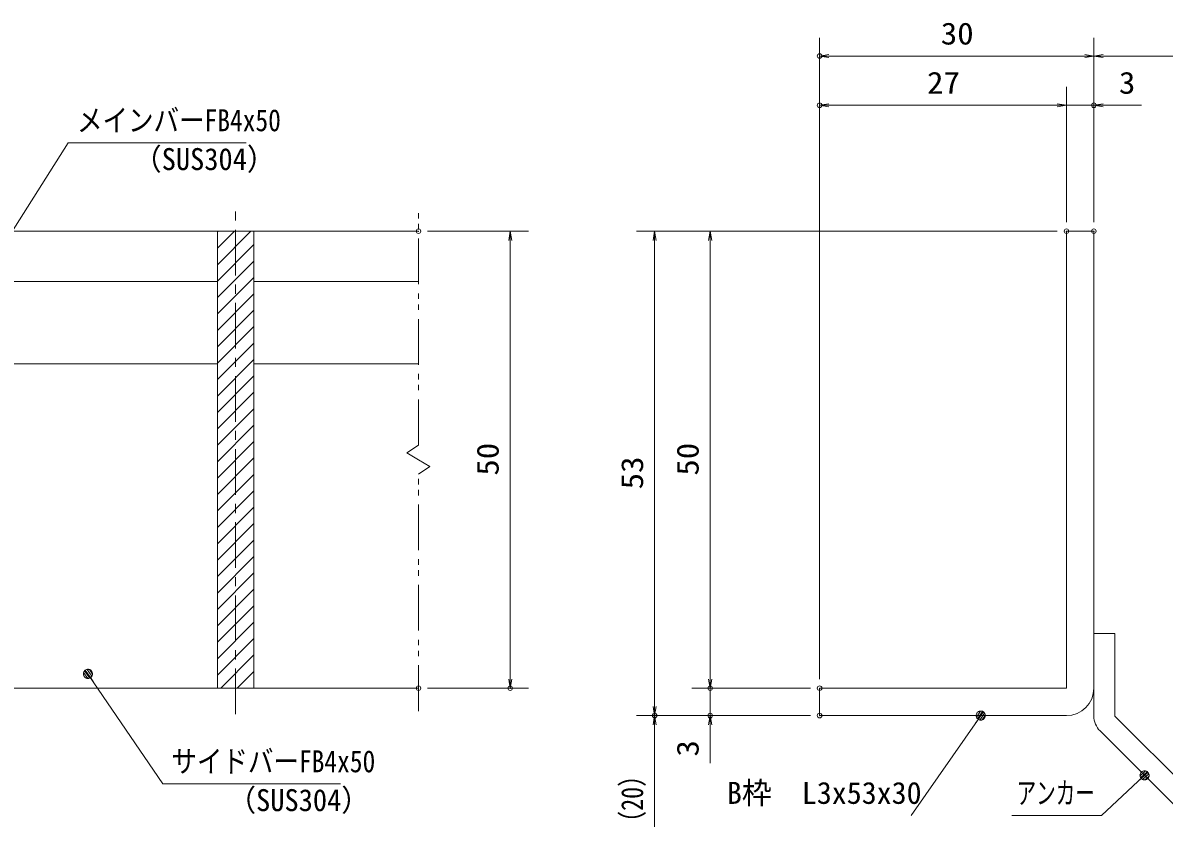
# Model space of a CAD drawing. Units: millimetres, scale not verified, with parts at other scales. Extents: x -1050 to 1050, y -742 to 742.
# Drawn here: x -312 to 312, y -480 to -45 of the extents above; entities that cross this region are included whole.
import ezdxf
from ezdxf.enums import TextEntityAlignment as Align

# ---------------------------------------------------------------- set-up
doc = ezdxf.new("R2010")
doc.units = ezdxf.units.MM
doc.header["$LTSCALE"] = 5
doc.header["$PDMODE"] = 32
doc.header["$PDSIZE"] = 2.5
doc.linetypes.add('CHAIN1', pattern=[8, 5, -1, 1, -1])
doc.linetypes.add('DOUBLE_CHAIN1', pattern=[8.8, 5, -1, 0.6, -0.6, 0.6, -1])
for name, color, linetype, lineweight in [('0-1_寸法注釈', 2, 'Continuous', 9), ('0-2_0', 2, 'Continuous', 9), ('0-3_DEFPOINTS', 134, 'Continuous', 9), ('0-4_アンカー', 7, 'Continuous', 9), ('0-5_枠', 7, 'Continuous', 9), ('0-6_想像線', 134, 'DOUBLE_CHAIN1', 9), ('0-7_ハッチング', 4, 'Continuous', 9), ('0-8_蓋', 5, 'Continuous', 9), ('0-A_中心線', 6, 'CHAIN1', 9)]:
    doc.layers.add(name, color=color, linetype=linetype, lineweight=lineweight)
doc.styles.add('ＭＳ ゴシック', font='')
doc.styles.get('ＭＳ ゴシック').set_extended_font_data('MS Gothic')

# ---------------------------------------------------------------- blocks, each defined once
blk = doc.blocks.new('_OPEN')
at = {"layer": '0-2_0'}
blk.add_line((0, 0), (-5, 0), dxfattribs=at)
blk.add_lwpolyline([(-5, 0.833), (0, 0), (-5, -0.833)], dxfattribs=at)
blk = doc.blocks.new('A$C6EB770D1')
at = {"layer": '0-4_アンカー'}
for p, q in [((130.257, 96.52), (45.237, 11.5)), ((138.388, 88.388), (130.257, 96.52)), ((138.388, 88.388), (53.368, 3.368)), ((0, 11.5), (45.237, 11.5)), ((0, 11.5), (0, 0)), ((0, 0), (45.237, 0))]:
    blk.add_line(p, q, dxfattribs=at)
blk.add_arc((45.237, 11.5), 11.5, 270, 315, dxfattribs=at)
blk = doc.blocks.new('_Dot')
at = {"layer": '0-2_0'}
for p, q in [((-2.5, 0), (-5, 0)), ((2.445, 0.5), (-2.445, 0.5)), ((1.997, 1.5), (-1.997, 1.5)), ((2.289, -0.995), (-2.289, -0.995)), ((1.499, -1.995), (-1.499, -1.995))]:
    blk.add_line(p, q, dxfattribs=at)
for points in [[(2.5, 0), (2.48, 0.313), (2.421, 0.622), (2.324, 0.92), (2.191, 1.204), (2.023, 1.469), (1.822, 1.711), (1.594, 1.926), (1.34, 2.111), (1.064, 2.262), (0.773, 2.378), (0.468, 2.456), (0.157, 2.495), (-0.157, 2.495), (-0.468, 2.456), (-0.773, 2.378), (-1.064, 2.262), (-1.34, 2.111), (-1.594, 1.926), (-1.822, 1.711), (-2.023, 1.469), (-2.191, 1.204), (-2.324, 0.92), (-2.421, 0.622), (-2.48, 0.313), (-2.5, 0), (0, 0)], [(-2.5, 0), (-2.48, -0.313), (-2.421, -0.622), (-2.324, -0.92), (-2.191, -1.204), (-2.023, -1.469), (-1.822, -1.711), (-1.594, -1.926), (-1.34, -2.111), (-1.064, -2.262), (-0.773, -2.378), (-0.468, -2.456), (-0.157, -2.495), (0.157, -2.495), (0.468, -2.456), (0.773, -2.378), (1.064, -2.262), (1.34, -2.111), (1.594, -1.926), (1.822, -1.711), (2.023, -1.469), (2.191, -1.204), (2.324, -0.92), (2.421, -0.622), (2.48, -0.313), (2.5, 0), (0, 0)]]:
    blk.add_lwpolyline(points, close=True, dxfattribs=at)

msp = doc.modelspace()

# ---------------------------------------------------------------- linework, layer by layer
at = {"layer": '0-1_寸法注釈'}
for p, q in [((123.93, -403.808), (123.93, -52.974)), ((273.93, -153.808), (273.93, -52.974)), ((273.93, -153.808), (273.93, -52.974)), ((268.93, -62.974), (128.93, -62.974)), ((278.93, -62.974), (365.45, -62.974)), ((123.93, -403.808), (123.93, -79.9)), ((258.93, -153.808), (258.93, -79.9)), ((258.93, -153.808), (258.93, -79.9)), ((273.93, -153.808), (273.93, -79.9)), ((253.93, -89.9), (128.93, -89.9)), ((253.93, -89.9), (248.93, -89.9)), ((258.93, -89.9), (273.93, -89.9)), ((278.93, -89.9), (300.043, -89.9)), ((-90.45, -158.808), (-35.285, -158.808)), ((253.93, -158.808), (23.705, -158.808)), ((253.93, -158.808), (54.081, -158.808)), ((-45.285, -163.808), (-45.285, -403.808)), ((33.705, -163.808), (33.705, -418.808)), ((64.081, -163.808), (64.081, -403.808)), ((64.081, -403.808), (64.081, -398.808)), ((-90.45, -408.808), (-35.285, -408.808)), ((118.93, -408.808), (54.081, -408.808)), ((118.93, -408.808), (54.081, -408.808)), ((64.081, -408.808), (64.081, -423.808)), ((118.93, -423.808), (23.705, -423.808)), ((118.93, -423.808), (23.705, -423.808)), ((118.93, -423.808), (54.081, -423.808)), ((33.705, -512.197), (33.705, -428.808)), ((64.081, -428.808), (64.081, -449.922)), ((174.029, -478.398), (211.499, -424.629))]:
    msp.add_line(p, q, dxfattribs=at)
for points in [[(-189.764, -110.417), (-286.954, -110.417), (-340.465, -194.666)], [(-138.143, -461.117), (-235.333, -461.117), (-275.643, -401.797)], [(229.04, -478.428), (278.094, -478.428), (300.899, -457.189)]]:
    msp.add_lwpolyline(points, dxfattribs=at)
at = {"layer": '0-3_DEFPOINTS'}
for p in [(123.93, -62.974), (123.93, -89.9), (273.93, -89.9), (-95.45, -158.808), (258.93, -158.808), (273.93, -158.808), (-95.45, -408.808), (-45.285, -408.808), (64.081, -408.808), (123.93, -408.808), (33.705, -423.808), (64.081, -423.808), (123.93, -423.808)]:
    msp.add_point(p, dxfattribs=at)
at = {"layer": '0-5_枠'}
for p, q in [((258.93, -158.808), (273.93, -158.808)), ((258.93, -408.808), (258.93, -158.808)), ((273.93, -158.808), (273.93, -408.808)), ((123.93, -408.808), (258.93, -408.808)), ((123.93, -408.808), (123.93, -423.808)), ((123.93, -423.808), (258.93, -423.808))]:
    msp.add_line(p, q, dxfattribs=at)
msp.add_arc((258.93, -408.808), 15, 270, 0, dxfattribs=at)
at = {"layer": '0-6_想像線'}
for p, q in [((-95.45, -275.859), (-95.45, -146.308)), ((-89.157, -287.545), (-95.45, -283.808)), ((-95.45, -291.757), (-89.157, -287.545)), ((-95.45, -421.308), (-95.45, -291.757))]:
    msp.add_line(p, q, dxfattribs=at)
msp.add_lwpolyline([(-95.45, -275.859), (-101.743, -280.072), (-95.45, -283.808)], dxfattribs=at)
at = {"layer": '0-7_ハッチング'}
for p, q in [((-205.45, -159.191), (-205.067, -158.808)), ((-205.45, -168.171), (-196.087, -158.808)), ((-205.45, -177.152), (-187.107, -158.808)), ((-205.45, -186.132), (-185.45, -166.132)), ((-205.45, -195.112), (-185.45, -175.112)), ((-205.45, -204.092), (-185.45, -184.092)), ((-205.45, -213.073), (-185.45, -193.073)), ((-205.45, -222.053), (-185.45, -202.053)), ((-205.45, -231.033), (-185.45, -211.033)), ((-205.45, -240.013), (-185.45, -220.013)), ((-205.45, -248.994), (-185.45, -228.994)), ((-205.45, -257.974), (-185.45, -237.974)), ((-205.45, -266.954), (-185.45, -246.954)), ((-205.45, -275.934), (-185.45, -255.934)), ((-205.45, -284.915), (-185.45, -264.915)), ((-205.45, -293.895), (-185.45, -273.895)), ((-205.45, -302.875), (-185.45, -282.875)), ((-205.45, -311.855), (-185.45, -291.855)), ((-205.45, -320.836), (-185.45, -300.836)), ((-205.45, -329.816), (-185.45, -309.816)), ((-205.45, -338.796), (-185.45, -318.796)), ((-205.45, -347.776), (-185.45, -327.776)), ((-205.45, -356.757), (-185.45, -336.757)), ((-205.45, -365.737), (-185.45, -345.737)), ((-205.45, -374.717), (-185.45, -354.717)), ((-205.45, -383.697), (-185.45, -363.697)), ((-205.45, -392.678), (-185.45, -372.678)), ((-205.45, -401.658), (-185.45, -381.658)), ((-203.62, -408.808), (-185.45, -390.638)), ((-194.64, -408.808), (-185.45, -399.618)), ((-185.66, -408.808), (-185.45, -408.599))]:
    msp.add_line(p, q, dxfattribs=at)
msp.add_lwpolyline([(-185.45, -158.808), (-205.45, -158.808), (-205.45, -408.808), (-185.45, -408.808)], close=True, dxfattribs=at)
at = {"layer": '0-8_蓋'}
for p, q in [((-895.45, -158.808), (-95.45, -158.808)), ((-205.45, -158.808), (-185.45, -158.808)), ((-205.45, -158.808), (-205.45, -408.808)), ((-185.45, -408.808), (-185.45, -158.808)), ((-335.45, -186.308), (-205.45, -186.308)), ((-185.45, -186.308), (-95.45, -186.308)), ((-335.45, -231.308), (-205.45, -231.308)), ((-185.45, -231.308), (-95.45, -231.308)), ((-895.45, -408.808), (-95.45, -408.808)), ((-205.45, -408.808), (-185.45, -408.808))]:
    msp.add_line(p, q, dxfattribs=at)
at = {"layer": '0-A_中心線'}
msp.add_line((-195.45, -423.035), (-195.45, -146.106), dxfattribs=at)

# ---------------------------------------------------------------- block references
at = {"layer": '0-1_寸法注釈'}
for name, p, rotation in [('_OPEN', (123.93, -62.974), 180), ('_OPEN', (273.93, -62.974), 180), ('_OPEN', (123.93, -89.9), 180), ('_OPEN', (273.93, -89.9), 180), ('_OPEN', (-45.285, -158.808), 90), ('_OPEN', (33.705, -158.808), 90), ('_OPEN', (64.081, -158.808), 90), ('_Dot', (-276.215, -400.977), 124.85308), ('_OPEN', (-45.285, -408.808), 270), ('_OPEN', (64.081, -408.808), 270), ('_OPEN', (64.081, -408.808), 270), ('_OPEN', (33.705, -423.808), 270), ('_OPEN', (33.705, -423.808), 90), ('_OPEN', (64.081, -423.808), 90), ('_Dot', (212.071, -423.808), 55.12857), ('_Dot', (301.645, -456.523), 41.73927)]:
    msp.add_blockref(name, p, dxfattribs=dict(at, rotation=rotation))
for p in [(273.93, -62.974), (258.93, -89.9), (258.93, -89.9)]:
    msp.add_blockref('_OPEN', p, dxfattribs=at)
at = {"layer": '0-4_アンカー', "rotation": 270}
msp.add_blockref('A$C6EB770D1', (273.93, -378.808), dxfattribs=at)

# ---------------------------------------------------------------- texts
at = {"layer": '0-1_寸法注釈', "color": 7, "style": 'ＭＳ ゴシック'}
for s, height, width, p in [('30', 12.02, 1.1, (190.197, -60.287)), ('27', 12.02, 1.1, (182.697, -87.213)), ('3', 12.02, 1.1, (287.62, -87.213)), ('メインバーFB4x50', 12.03, 0.85, (-282.177, -107.73)), ('（SUS304）', 12.02, 0.95, (-251.468, -128.973)), ('サイドバーFB4x50', 12.03, 0.85, (-230.556, -458.43)), ('アンカー', 12.02, 0.65, (231.746, -475.741)), ('（SUS304）', 12.02, 0.95, (-199.847, -479.674))]:
    msp.add_text(s, height=height, dxfattribs=dict(at, width=width)).set_placement(p, align=Align.BOTTOM_LEFT)
for s, width, p in [('50', 1.1, (-47.972, -292.542)), ('50', 1.1, (61.394, -292.542)), ('53', 1.1, (31.017, -300.042)), ('3', 1.1, (61.394, -446.232)), ('（20）', 0.8, (31.017, -489.017))]:
    msp.add_text(s, height=12.02, rotation=90, dxfattribs=dict(at, width=width)).set_placement(p, align=Align.BOTTOM_LEFT)
msp.add_text('B枠\u3000L3x53x30', height=12.03, dxfattribs=at).set_placement((73.225, -475.711), align=Align.BOTTOM_LEFT)

doc.saveas('drawing.dxf')
